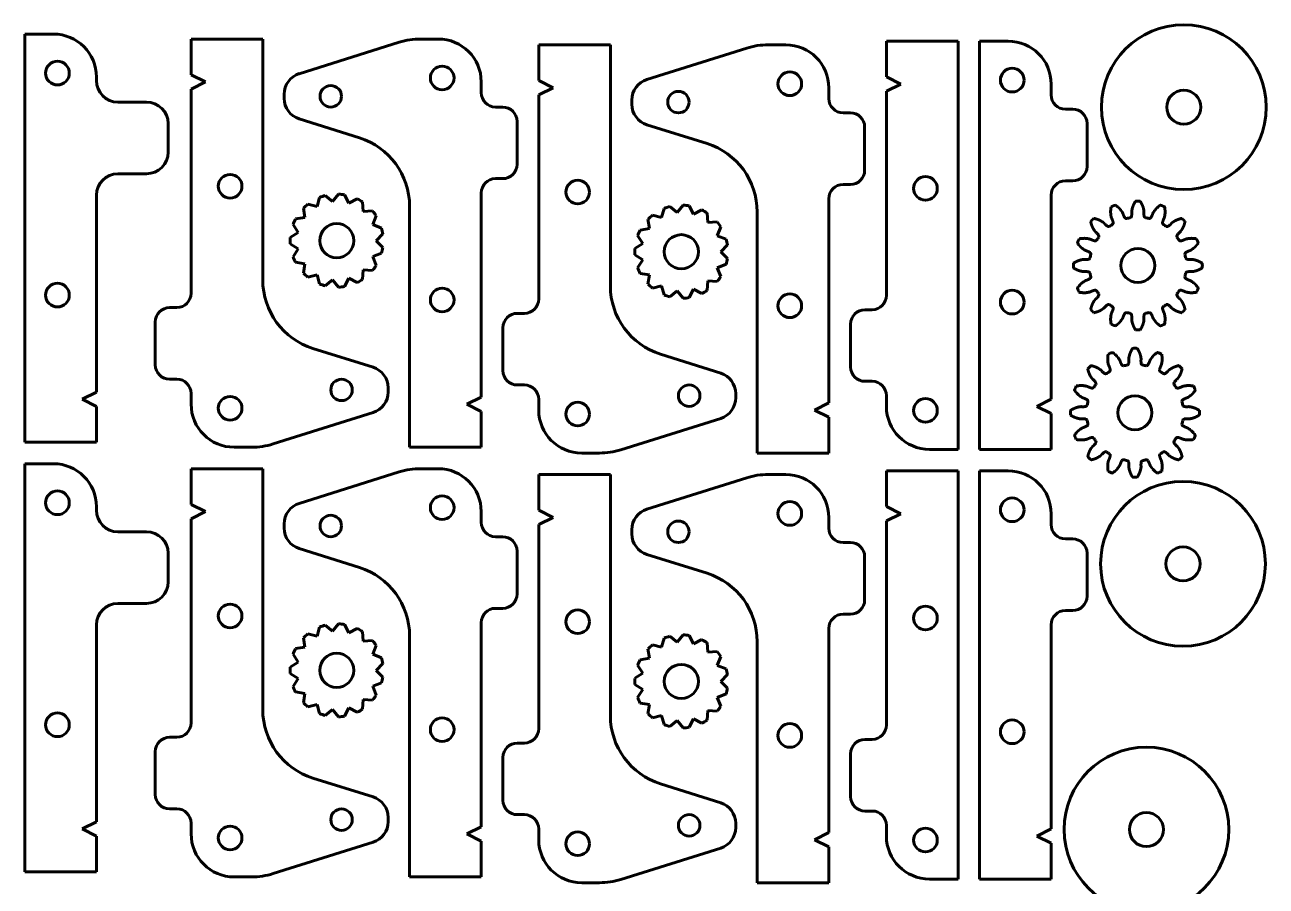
# Model space of a CAD drawing. Header units: millimetres. Extents: x 16 to 498, y 304 to 521.
# Drawn here: x 325.2 to 498.5, y 401.2 to 521.5 of the extents above; entities that cross this region are included whole.
import ezdxf

# ---------------------------------------------------------------- set-up
doc = ezdxf.new("R2010")
doc.units = ezdxf.units.MM
for name, color, linetype in [('Default', 7, 'Continuous'), ('EXTRUDER_BOTTOM', 7, 'Continuous'), ('EXTRUDER_MIDDLE', 7, 'Continuous'), ('EXTRUDER_PULLEY', 7, 'Continuous'), ('EXTRUDER_TOP', 7, 'Continuous'), ('RACK_PINION_-_CO', 7, 'Continuous'), ('RACK_PINION_SIDE', 7, 'Continuous')]:
    doc.layers.add(name, color=color, linetype=linetype)

# ---------------------------------------------------------------- blocks, each defined once
blk = doc.blocks.new('SE22')
at = {"layer": 'EXTRUDER_MIDDLE', "color": 7, "linetype": 'Continuous', "lineweight": 60}
for p, q in [((455.44, 519.2), (445.44, 519.2)), ((445.44, 519.2), (445.44, 514.2)), ((455.44, 462.2), (455.44, 519.2)), ((445.44, 514.2), (447.44, 513.2)), ((447.44, 513.2), (445.44, 512.2)), ((445.44, 512.2), (445.44, 483.7)), ((442.44, 481.7), (443.44, 481.7)), ((440.44, 473.7), (440.44, 479.7)), ((443.44, 471.7), (442.44, 471.7)), ((445.44, 469.7), (445.44, 468.2)), ((451.44, 462.2), (455.44, 462.2))]:
    blk.add_line(p, q, dxfattribs=at)
for centre in [(450.89, 498.64), (450.89, 467.64)]:
    blk.add_circle(centre, 1.65, dxfattribs=at)
for centre, radius, start, end in [((443.44, 483.7), 2, 270, 0), ((442.44, 479.7), 2, 90, 180), ((442.44, 473.7), 2, 180, 270), ((443.44, 469.7), 2, 0, 90), ((451.44, 468.2), 6, 180, 270)]:
    blk.add_arc(centre, radius, start, end, dxfattribs=at)
blk = doc.blocks.new('SE23')
at = {"layer": 'EXTRUDER_MIDDLE', "color": 7, "linetype": 'Continuous', "lineweight": 60}
for p, q in [((462.44, 519.2), (458.44, 519.2)), ((458.44, 519.2), (458.44, 462.2)), ((468.44, 511.7), (468.44, 513.2)), ((470.44, 509.7), (471.44, 509.7)), ((473.44, 507.7), (473.44, 501.7)), ((471.44, 499.7), (470.44, 499.7)), ((468.44, 469.2), (468.44, 497.7)), ((466.44, 468.2), (468.44, 469.2)), ((468.44, 467.2), (466.44, 468.2)), ((468.44, 462.2), (468.44, 467.2)), ((458.44, 462.2), (468.44, 462.2))]:
    blk.add_line(p, q, dxfattribs=at)
for centre in [(463, 513.76), (463, 482.76)]:
    blk.add_circle(centre, 1.65, dxfattribs=at)
for centre, radius, start, end in [((462.44, 513.2), 6, 0, 90), ((470.44, 511.7), 2, 180, 270), ((471.44, 507.7), 2, 0, 90), ((471.44, 501.7), 2, 270, 0), ((470.44, 497.7), 2, 90, 180)]:
    blk.add_arc(centre, radius, start, end, dxfattribs=at)
blk = doc.blocks.new('SE24')
at = {"layer": 'EXTRUDER_TOP', "color": 7, "linetype": 'Continuous', "lineweight": 60}
for p, q in [((358.37, 519.5), (348.37, 519.5)), ((348.37, 519.5), (348.37, 514.5)), ((358.37, 485.84), (358.37, 519.5)), ((348.37, 514.5), (350.37, 513.5)), ((350.37, 513.5), (348.37, 512.5)), ((348.37, 512.5), (348.37, 484)), ((345.37, 482), (346.37, 482)), ((343.37, 474), (343.37, 480)), ((365.37, 476.3), (373.77, 473.66)), ((346.37, 472), (345.37, 472)), ((348.37, 470), (348.37, 468.5)), ((375.87, 470.2), (375.87, 470.8)), ((359.83, 462.96), (373.77, 467.34)), ((354.37, 462.5), (356.83, 462.5))]:
    blk.add_line(p, q, dxfattribs=at)
for centre, radius in [((353.82, 498.94), 1.65), ((369.37, 470.5), 1.5), ((353.82, 467.94), 1.65)]:
    blk.add_circle(centre, radius, dxfattribs=at)
for centre, radius, start, end in [((368.37, 485.84), 10, 180, 252.5528), ((346.37, 484), 2, 270, 0), ((345.37, 480), 2, 90, 180), ((345.37, 474), 2, 180, 270), ((372.87, 470.8), 3, 0, 72.5528), ((346.37, 470), 2, 0, 90), ((372.87, 470.2), 3, 287.4472, 0), ((354.37, 468.5), 6, 180, 270), ((356.83, 472.5), 10, 270, 287.4472)]:
    blk.add_arc(centre, radius, start, end, dxfattribs=at)
blk = doc.blocks.new('SE25')
at = {"layer": 'EXTRUDER_TOP', "color": 7, "linetype": 'Continuous', "lineweight": 60}
for p, q in [((377.41, 519.04), (363.47, 514.66)), ((382.87, 519.5), (380.4, 519.5)), ((388.87, 512), (388.87, 513.5)), ((361.37, 511.8), (361.37, 511.2)), ((390.87, 510), (391.87, 510)), ((371.87, 505.7), (363.47, 508.34)), ((393.87, 508), (393.87, 502)), ((391.87, 500), (390.87, 500)), ((388.87, 469.5), (388.87, 498)), ((378.87, 496.16), (378.87, 462.5)), ((386.87, 468.5), (388.87, 469.5)), ((388.87, 467.5), (386.87, 468.5)), ((388.87, 462.5), (388.87, 467.5)), ((378.87, 462.5), (388.87, 462.5))]:
    blk.add_line(p, q, dxfattribs=at)
for centre, radius in [((383.42, 514.06), 1.65), ((367.87, 511.5), 1.5), ((383.42, 483.06), 1.65)]:
    blk.add_circle(centre, radius, dxfattribs=at)
for centre, radius, start, end in [((380.4, 509.5), 10, 90, 107.4472), ((382.87, 513.5), 6, 0, 90), ((364.37, 511.8), 3, 107.4472, 180), ((390.87, 512), 2, 180, 270), ((364.37, 511.2), 3, 180, 252.5528), ((391.87, 508), 2, 0, 90), ((368.87, 496.16), 10, 0, 72.5528), ((391.87, 502), 2, 270, 360), ((390.87, 498), 2, 90, 180)]:
    blk.add_arc(centre, radius, start, end, dxfattribs=at)
blk = doc.blocks.new('SE28')
at = {"layer": 'EXTRUDER_PULLEY', "color": 7, "linetype": 'Continuous', "lineweight": 60}
for p, q in [((366.29, 497.38), (365.95, 496.11)), ((368.12, 496.81), (367.1, 497.64)), ((368.95, 497.84), (368.12, 496.81)), ((370.4, 496.57), (369.8, 497.75)), ((364.04, 495.88), (364.25, 494.58)), ((365.95, 496.11), (364.67, 496.45)), ((371.57, 497.17), (370.4, 496.57)), ((372.38, 495.43), (372.31, 496.75)), ((364.25, 494.58), (362.95, 494.37)), ((373.7, 495.5), (372.38, 495.43)), ((373.72, 493.58), (374.19, 494.81)), ((363.32, 492.49), (362.21, 491.77)), ((362.6, 493.59), (363.32, 492.49)), ((374.95, 493.11), (373.72, 493.58)), ((374.2, 491.34), (375.13, 492.28)), ((362.21, 490.92), (363.32, 490.2)), ((375.13, 490.41), (374.2, 491.34)), ((363.32, 490.2), (362.6, 489.09)), ((373.72, 489.11), (374.95, 489.58)), ((374.19, 487.87), (373.72, 489.11)), ((362.95, 488.32), (364.25, 488.11)), ((364.25, 488.11), (364.04, 486.81)), ((372.31, 485.94), (372.38, 487.26)), ((372.38, 487.26), (373.7, 487.19)), ((364.67, 486.24), (365.95, 486.58)), ((365.95, 486.58), (366.29, 485.31)), ((367.1, 485.04), (368.12, 485.87)), ((368.12, 485.87), (368.95, 484.85)), ((369.8, 484.94), (370.4, 486.11)), ((370.4, 486.11), (371.57, 485.51))]:
    blk.add_line(p, q, dxfattribs=at)
blk.add_circle((368.7, 491.34), 2.38, dxfattribs=at)
for start, end in [(104.2502, 111.7498), (80.2502, 87.7498), (128.2502, 135.7498), (56.2502, 63.7498), (152.2502, 159.7498), (32.2502, 39.7498), (8.2502, 15.7498), (176.2502, 183.7498), (200.2502, 207.7498), (344.2502, 351.7498), (320.2502, 327.7498), (224.2502, 231.7498), (248.2502, 255.7498), (296.2502, 303.7498), (272.2502, 279.7498)]:
    blk.add_arc((368.7, 491.34), 6.5, start, end, dxfattribs=at)
blk = doc.blocks.new('SE29')
at = {"layer": 'EXTRUDER_PULLEY', "color": 7, "linetype": 'Continuous', "lineweight": 60}
for p, q in [((414.4, 495.84), (414.06, 494.57)), ((416.23, 495.27), (415.21, 496.1)), ((417.06, 496.3), (416.23, 495.27)), ((418.51, 495.03), (417.91, 496.21)), ((419.68, 495.63), (418.51, 495.03)), ((412.15, 494.34), (412.36, 493.04)), ((414.06, 494.57), (412.78, 494.91)), ((420.49, 493.89), (420.42, 495.21)), ((421.8, 493.96), (420.49, 493.89)), ((412.36, 493.04), (411.05, 492.83)), ((421.83, 492.04), (422.3, 493.27)), ((411.43, 490.95), (410.32, 490.23)), ((410.71, 492.05), (411.43, 490.95)), ((423.06, 491.57), (421.83, 492.04)), ((422.31, 489.8), (423.24, 490.74)), ((410.32, 489.38), (411.43, 488.66)), ((423.24, 488.87), (422.31, 489.8)), ((411.43, 488.66), (410.71, 487.55)), ((421.83, 487.57), (423.06, 488.04)), ((422.3, 486.34), (421.83, 487.57)), ((411.05, 486.78), (412.36, 486.57)), ((412.36, 486.57), (412.15, 485.27)), ((420.42, 484.4), (420.49, 485.72)), ((420.49, 485.72), (421.8, 485.65)), ((412.78, 484.7), (414.06, 485.04)), ((414.06, 485.04), (414.4, 483.77)), ((415.21, 483.5), (416.23, 484.33)), ((416.23, 484.33), (417.06, 483.31)), ((417.91, 483.4), (418.51, 484.57)), ((418.51, 484.57), (419.68, 483.97))]:
    blk.add_line(p, q, dxfattribs=at)
blk.add_circle((416.81, 489.8), 2.38, dxfattribs=at)
for start, end in [(104.2502, 111.7498), (80.2502, 87.7498), (56.2502, 63.7498), (128.2502, 135.7498), (32.2502, 39.7498), (152.2502, 159.7498), (8.2502, 15.7498), (176.2502, 183.7498), (344.2502, 351.7498), (200.2502, 207.7498), (224.2502, 231.7498), (320.2502, 327.7498), (248.2502, 255.7498), (296.2502, 303.7498), (272.2502, 279.7498)]:
    blk.add_arc((416.81, 489.8), 6.5, start, end, dxfattribs=at)
blk = doc.blocks.new('SE36')
at = {"layer": 'EXTRUDER_BOTTOM', "color": 7, "linetype": 'Continuous', "lineweight": 60}
for p, q in [((329.16, 520.19), (325.16, 520.19)), ((325.16, 520.19), (325.16, 463.19)), ((335.16, 513.69), (335.16, 514.19)), ((342.16, 510.69), (338.16, 510.69)), ((345.16, 503.69), (345.16, 507.69)), ((338.16, 500.69), (342.16, 500.69)), ((335.16, 470.19), (335.16, 497.69)), ((333.16, 469.19), (335.16, 470.19)), ((335.16, 468.19), (333.16, 469.19)), ((335.16, 463.19), (335.16, 468.19)), ((325.16, 463.19), (335.16, 463.19))]:
    blk.add_line(p, q, dxfattribs=at)
for centre in [(329.71, 514.74), (329.71, 483.74)]:
    blk.add_circle(centre, 1.65, dxfattribs=at)
for centre, radius, start, end in [((329.16, 514.19), 6, 0, 90), ((338.16, 513.69), 3, 180, 270), ((342.16, 507.69), 3, 0, 90), ((342.16, 503.69), 3, 270, 0), ((338.16, 497.69), 3, 90, 180)]:
    blk.add_arc(centre, radius, start, end, dxfattribs=at)
blk = doc.blocks.new('SE37')
at = {"layer": 'EXTRUDER_TOP', "color": 7, "linetype": 'Continuous', "lineweight": 60}
for p, q in [((406.9, 518.69), (396.9, 518.69)), ((396.9, 518.69), (396.9, 513.69)), ((406.9, 485.03), (406.9, 518.69)), ((396.9, 513.69), (398.9, 512.69)), ((398.9, 512.69), (396.9, 511.69)), ((396.9, 511.69), (396.9, 483.19)), ((393.9, 481.19), (394.9, 481.19)), ((391.9, 473.19), (391.9, 479.19)), ((413.9, 475.49), (422.3, 472.85)), ((394.9, 471.19), (393.9, 471.19)), ((424.4, 469.39), (424.4, 469.98)), ((396.9, 469.19), (396.9, 467.69)), ((408.36, 462.15), (422.3, 466.53)), ((402.9, 461.69), (405.36, 461.69))]:
    blk.add_line(p, q, dxfattribs=at)
for centre, radius in [((402.34, 498.13), 1.65), ((417.9, 469.69), 1.5), ((402.34, 467.13), 1.65)]:
    blk.add_circle(centre, radius, dxfattribs=at)
for centre, radius, start, end in [((416.9, 485.03), 10, 180, 252.5528), ((394.9, 483.19), 2, 270, 0), ((393.9, 479.19), 2, 90, 180), ((393.9, 473.19), 2, 180, 270), ((421.4, 469.98), 3, 0, 72.5528), ((394.9, 469.19), 2, 0, 90), ((421.4, 469.39), 3, 287.4472, 0), ((402.9, 467.69), 6, 180, 270), ((405.36, 471.69), 10, 270, 287.4472)]:
    blk.add_arc(centre, radius, start, end, dxfattribs=at)
blk = doc.blocks.new('SE38')
at = {"layer": 'EXTRUDER_TOP', "color": 7, "linetype": 'Continuous', "lineweight": 60}
for p, q in [((425.93, 518.23), (412, 513.85)), ((431.4, 518.69), (428.93, 518.69)), ((437.4, 511.19), (437.4, 512.69)), ((409.9, 510.98), (409.9, 510.39)), ((439.4, 509.19), (440.4, 509.19)), ((420.4, 504.89), (412, 507.53)), ((442.4, 507.19), (442.4, 501.19)), ((440.4, 499.19), (439.4, 499.19)), ((437.4, 468.69), (437.4, 497.19)), ((427.4, 495.35), (427.4, 461.69)), ((435.4, 467.69), (437.4, 468.69)), ((437.4, 466.69), (435.4, 467.69)), ((437.4, 461.69), (437.4, 466.69)), ((427.4, 461.69), (437.4, 461.69))]:
    blk.add_line(p, q, dxfattribs=at)
for centre, radius in [((431.95, 513.25), 1.65), ((416.4, 510.69), 1.5), ((431.95, 482.25), 1.65)]:
    blk.add_circle(centre, radius, dxfattribs=at)
for centre, radius, start, end in [((428.93, 508.69), 10, 90, 107.4472), ((431.4, 512.69), 6, 0, 90), ((412.9, 510.98), 3, 107.4472, 180), ((412.9, 510.39), 3, 180, 252.5528), ((439.4, 511.19), 2, 180, 270), ((440.4, 507.19), 2, 0, 90), ((417.4, 495.35), 10, 0, 72.5528), ((440.4, 501.19), 2, 270, 360), ((439.4, 497.19), 2, 90, 180)]:
    blk.add_arc(centre, radius, start, end, dxfattribs=at)
blk = doc.blocks.new('SE42')
at = {"layer": 'EXTRUDER_MIDDLE', "color": 7, "linetype": 'Continuous', "lineweight": 60}
for p, q in [((455.44, 459.2), (445.44, 459.2)), ((445.44, 459.2), (445.44, 454.2)), ((455.44, 402.2), (455.44, 459.2)), ((445.44, 454.2), (447.44, 453.2)), ((447.44, 453.2), (445.44, 452.2)), ((445.44, 452.2), (445.44, 423.7)), ((442.44, 421.7), (443.44, 421.7)), ((440.44, 413.7), (440.44, 419.7)), ((443.44, 411.7), (442.44, 411.7)), ((445.44, 409.7), (445.44, 408.2)), ((451.44, 402.2), (455.44, 402.2))]:
    blk.add_line(p, q, dxfattribs=at)
for centre in [(450.89, 438.64), (450.89, 407.64)]:
    blk.add_circle(centre, 1.65, dxfattribs=at)
for centre, radius, start, end in [((443.44, 423.7), 2, 270, 0), ((442.44, 419.7), 2, 90, 180), ((442.44, 413.7), 2, 180, 270), ((443.44, 409.7), 2, 0, 90), ((451.44, 408.2), 6, 180, 270)]:
    blk.add_arc(centre, radius, start, end, dxfattribs=at)
blk = doc.blocks.new('SE43')
at = {"layer": 'EXTRUDER_MIDDLE', "color": 7, "linetype": 'Continuous', "lineweight": 60}
for p, q in [((462.44, 459.2), (458.44, 459.2)), ((458.44, 459.2), (458.44, 402.2)), ((468.44, 451.7), (468.44, 453.2)), ((470.44, 449.7), (471.44, 449.7)), ((473.44, 447.7), (473.44, 441.7)), ((471.44, 439.7), (470.44, 439.7)), ((468.44, 409.2), (468.44, 437.7)), ((466.44, 408.2), (468.44, 409.2)), ((468.44, 407.2), (466.44, 408.2)), ((468.44, 402.2), (468.44, 407.2)), ((458.44, 402.2), (468.44, 402.2))]:
    blk.add_line(p, q, dxfattribs=at)
for centre in [(463, 453.76), (463, 422.76)]:
    blk.add_circle(centre, 1.65, dxfattribs=at)
for centre, radius, start, end in [((462.44, 453.2), 6, 0, 90), ((470.44, 451.7), 2, 180, 270), ((471.44, 447.7), 2, 0, 90), ((471.44, 441.7), 2, 270, 0), ((470.44, 437.7), 2, 90, 180)]:
    blk.add_arc(centre, radius, start, end, dxfattribs=at)
blk = doc.blocks.new('SE44')
at = {"layer": 'EXTRUDER_TOP', "color": 7, "linetype": 'Continuous', "lineweight": 60}
for p, q in [((358.37, 459.5), (348.37, 459.5)), ((348.37, 459.5), (348.37, 454.5)), ((358.37, 425.84), (358.37, 459.5)), ((348.37, 454.5), (350.37, 453.5)), ((350.37, 453.5), (348.37, 452.5)), ((348.37, 452.5), (348.37, 424)), ((345.37, 422), (346.37, 422)), ((343.37, 414), (343.37, 420)), ((365.37, 416.3), (373.77, 413.66)), ((346.37, 412), (345.37, 412)), ((375.87, 410.2), (375.87, 410.8)), ((348.37, 410), (348.37, 408.5)), ((359.83, 402.96), (373.77, 407.34)), ((354.37, 402.5), (356.83, 402.5))]:
    blk.add_line(p, q, dxfattribs=at)
for centre, radius in [((353.82, 438.94), 1.65), ((369.37, 410.5), 1.5), ((353.82, 407.94), 1.65)]:
    blk.add_circle(centre, radius, dxfattribs=at)
for centre, radius, start, end in [((368.37, 425.84), 10, 180, 252.5528), ((346.37, 424), 2, 270, 0), ((345.37, 420), 2, 90, 180), ((345.37, 414), 2, 180, 270), ((372.87, 410.8), 3, 0, 72.5528), ((346.37, 410), 2, 0, 90), ((372.87, 410.2), 3, 287.4472, 0), ((354.37, 408.5), 6, 180, 270), ((356.83, 412.5), 10, 270, 287.4472)]:
    blk.add_arc(centre, radius, start, end, dxfattribs=at)
blk = doc.blocks.new('SE45')
at = {"layer": 'EXTRUDER_TOP', "color": 7, "linetype": 'Continuous', "lineweight": 60}
for p, q in [((382.87, 459.5), (380.4, 459.5)), ((377.41, 459.04), (363.47, 454.66)), ((388.87, 452), (388.87, 453.5)), ((361.37, 451.8), (361.37, 451.2)), ((390.87, 450), (391.87, 450)), ((371.87, 445.7), (363.47, 448.34)), ((393.87, 448), (393.87, 442)), ((391.87, 440), (390.87, 440)), ((388.87, 409.5), (388.87, 438)), ((378.87, 436.16), (378.87, 402.5)), ((386.87, 408.5), (388.87, 409.5)), ((388.87, 407.5), (386.87, 408.5)), ((388.87, 402.5), (388.87, 407.5)), ((378.87, 402.5), (388.87, 402.5))]:
    blk.add_line(p, q, dxfattribs=at)
for centre, radius in [((383.42, 454.06), 1.65), ((367.87, 451.5), 1.5), ((383.42, 423.06), 1.65)]:
    blk.add_circle(centre, radius, dxfattribs=at)
for centre, radius, start, end in [((380.4, 449.5), 10, 90, 107.4472), ((382.87, 453.5), 6, 0, 90), ((364.37, 451.8), 3, 107.4472, 180), ((364.37, 451.2), 3, 180, 252.5528), ((390.87, 452), 2, 180, 270), ((391.87, 448), 2, 0, 90), ((368.87, 436.16), 10, 0, 72.5528), ((391.87, 442), 2, 270, 360), ((390.87, 438), 2, 90, 180)]:
    blk.add_arc(centre, radius, start, end, dxfattribs=at)
blk = doc.blocks.new('SE46')
at = {"layer": 'EXTRUDER_PULLEY', "color": 7, "linetype": 'Continuous', "lineweight": 60}
for p, q in [((366.29, 437.38), (365.95, 436.11)), ((368.12, 436.81), (367.1, 437.64)), ((368.95, 437.84), (368.12, 436.81)), ((370.4, 436.57), (369.8, 437.75)), ((371.57, 437.17), (370.4, 436.57)), ((372.38, 435.43), (372.31, 436.75)), ((364.04, 435.88), (364.25, 434.58)), ((365.95, 436.11), (364.67, 436.45)), ((373.7, 435.5), (372.38, 435.43)), ((362.6, 433.59), (363.32, 432.49)), ((364.25, 434.58), (362.95, 434.37)), ((373.72, 433.58), (374.19, 434.81)), ((374.95, 433.11), (373.72, 433.58)), ((363.32, 432.49), (362.21, 431.77)), ((374.2, 431.34), (375.13, 432.28)), ((362.21, 430.92), (363.32, 430.2)), ((363.32, 430.2), (362.6, 429.09)), ((375.13, 430.41), (374.2, 431.34)), ((362.95, 428.32), (364.25, 428.11)), ((364.25, 428.11), (364.04, 426.81)), ((373.72, 429.11), (374.95, 429.58)), ((374.19, 427.87), (373.72, 429.11)), ((364.67, 426.24), (365.95, 426.58)), ((365.95, 426.58), (366.29, 425.31)), ((372.31, 425.94), (372.38, 427.26)), ((372.38, 427.26), (373.7, 427.19)), ((367.1, 425.04), (368.12, 425.87)), ((368.12, 425.87), (368.95, 424.85)), ((369.8, 424.94), (370.4, 426.11)), ((370.4, 426.11), (371.57, 425.51))]:
    blk.add_line(p, q, dxfattribs=at)
blk.add_circle((368.7, 431.34), 2.38, dxfattribs=at)
for start, end in [(104.2502, 111.7498), (80.2502, 87.7498), (56.2502, 63.7498), (128.2502, 135.7498), (32.2502, 39.7498), (152.2502, 159.7498), (176.2502, 183.7498), (8.2502, 15.7498), (344.2502, 351.7498), (200.2502, 207.7498), (224.2502, 231.7498), (320.2502, 327.7498), (248.2502, 255.7498), (272.2502, 279.7498), (296.2502, 303.7498)]:
    blk.add_arc((368.7, 431.34), 6.5, start, end, dxfattribs=at)
blk = doc.blocks.new('SE47')
at = {"layer": 'EXTRUDER_PULLEY', "color": 7, "linetype": 'Continuous', "lineweight": 60}
for p, q in [((414.4, 435.84), (414.06, 434.57)), ((416.23, 435.27), (415.21, 436.1)), ((417.06, 436.3), (416.23, 435.27)), ((418.51, 435.03), (417.91, 436.21)), ((419.68, 435.63), (418.51, 435.03)), ((420.49, 433.89), (420.42, 435.21)), ((412.15, 434.34), (412.36, 433.04)), ((414.06, 434.57), (412.78, 434.91)), ((421.8, 433.96), (420.49, 433.89)), ((421.83, 432.04), (422.3, 433.27)), ((410.71, 432.05), (411.43, 430.95)), ((412.36, 433.04), (411.05, 432.83)), ((423.06, 431.57), (421.83, 432.04)), ((411.43, 430.95), (410.32, 430.23)), ((422.31, 429.8), (423.24, 430.74)), ((423.24, 428.87), (422.31, 429.8)), ((410.32, 429.38), (411.43, 428.66)), ((411.43, 428.66), (410.71, 427.55)), ((421.83, 427.57), (423.06, 428.04)), ((411.05, 426.78), (412.36, 426.57)), ((412.36, 426.57), (412.15, 425.27)), ((422.3, 426.34), (421.83, 427.57)), ((412.78, 424.7), (414.06, 425.04)), ((414.06, 425.04), (414.4, 423.77)), ((420.42, 424.4), (420.49, 425.72)), ((420.49, 425.72), (421.8, 425.65)), ((415.21, 423.5), (416.23, 424.33)), ((416.23, 424.33), (417.06, 423.31)), ((417.91, 423.4), (418.51, 424.57)), ((418.51, 424.57), (419.68, 423.97))]:
    blk.add_line(p, q, dxfattribs=at)
blk.add_circle((416.81, 429.8), 2.38, dxfattribs=at)
for start, end in [(104.2502, 111.7498), (80.2502, 87.7498), (56.2502, 63.7498), (128.2502, 135.7498), (32.2502, 39.7498), (152.2502, 159.7498), (8.2502, 15.7498), (176.2502, 183.7498), (344.2502, 351.7498), (200.2502, 207.7498), (320.2502, 327.7498), (224.2502, 231.7498), (248.2502, 255.7498), (272.2502, 279.7498), (296.2502, 303.7498)]:
    blk.add_arc((416.81, 429.8), 6.5, start, end, dxfattribs=at)
blk = doc.blocks.new('SE50')
at = {"layer": 'EXTRUDER_BOTTOM', "color": 7, "linetype": 'Continuous', "lineweight": 60}
for p, q in [((329.16, 460.19), (325.16, 460.19)), ((325.16, 460.19), (325.16, 403.19)), ((335.16, 453.69), (335.16, 454.19)), ((342.16, 450.69), (338.16, 450.69)), ((345.16, 443.69), (345.16, 447.69)), ((338.16, 440.69), (342.16, 440.69)), ((335.16, 410.19), (335.16, 437.69)), ((333.16, 409.19), (335.16, 410.19)), ((335.16, 408.19), (333.16, 409.19)), ((335.16, 403.19), (335.16, 408.19)), ((325.16, 403.19), (335.16, 403.19))]:
    blk.add_line(p, q, dxfattribs=at)
for centre in [(329.71, 454.74), (329.71, 423.74)]:
    blk.add_circle(centre, 1.65, dxfattribs=at)
for centre, radius, start, end in [((329.16, 454.19), 6, 0, 90), ((338.16, 453.69), 3, 180, 270), ((342.16, 447.69), 3, 0, 90), ((342.16, 443.69), 3, 270, 0), ((338.16, 437.69), 3, 90, 180)]:
    blk.add_arc(centre, radius, start, end, dxfattribs=at)
blk = doc.blocks.new('SE51')
at = {"layer": 'EXTRUDER_TOP', "color": 7, "linetype": 'Continuous', "lineweight": 60}
for p, q in [((406.9, 458.69), (396.9, 458.69)), ((396.9, 458.69), (396.9, 453.69)), ((406.9, 425.03), (406.9, 458.69)), ((396.9, 453.69), (398.9, 452.69)), ((398.9, 452.69), (396.9, 451.69)), ((396.9, 451.69), (396.9, 423.19)), ((393.9, 421.19), (394.9, 421.19)), ((391.9, 413.19), (391.9, 419.19)), ((413.9, 415.49), (422.3, 412.85)), ((394.9, 411.19), (393.9, 411.19)), ((396.9, 409.19), (396.9, 407.69)), ((424.4, 409.39), (424.4, 409.98)), ((408.36, 402.15), (422.3, 406.53)), ((402.9, 401.69), (405.36, 401.69))]:
    blk.add_line(p, q, dxfattribs=at)
for centre, radius in [((402.34, 438.13), 1.65), ((417.9, 409.69), 1.5), ((402.34, 407.13), 1.65)]:
    blk.add_circle(centre, radius, dxfattribs=at)
for centre, radius, start, end in [((416.9, 425.03), 10, 180, 252.5528), ((394.9, 423.19), 2, 270, 0), ((393.9, 419.19), 2, 90, 180), ((393.9, 413.19), 2, 180, 270), ((421.4, 409.98), 3, 0, 72.5528), ((394.9, 409.19), 2, 0, 90), ((421.4, 409.39), 3, 287.4472, 0), ((402.9, 407.69), 6, 180, 270), ((405.36, 411.69), 10, 270, 287.4472)]:
    blk.add_arc(centre, radius, start, end, dxfattribs=at)
blk = doc.blocks.new('SE52')
at = {"layer": 'EXTRUDER_TOP', "color": 7, "linetype": 'Continuous', "lineweight": 60}
for p, q in [((425.93, 458.23), (412, 453.85)), ((431.4, 458.69), (428.93, 458.69)), ((437.4, 451.19), (437.4, 452.69)), ((409.9, 450.98), (409.9, 450.39)), ((439.4, 449.19), (440.4, 449.19)), ((420.4, 444.89), (412, 447.53)), ((442.4, 447.19), (442.4, 441.19)), ((440.4, 439.19), (439.4, 439.19)), ((437.4, 408.69), (437.4, 437.19)), ((427.4, 435.35), (427.4, 401.69)), ((435.4, 407.69), (437.4, 408.69)), ((437.4, 406.69), (435.4, 407.69)), ((437.4, 401.69), (437.4, 406.69)), ((427.4, 401.69), (437.4, 401.69))]:
    blk.add_line(p, q, dxfattribs=at)
for centre, radius in [((431.95, 453.25), 1.65), ((416.4, 450.69), 1.5), ((431.95, 422.25), 1.65)]:
    blk.add_circle(centre, radius, dxfattribs=at)
for centre, radius, start, end in [((428.93, 448.69), 10, 90, 107.4472), ((431.4, 452.69), 6, 0, 90), ((412.9, 450.98), 3, 107.4472, 180), ((439.4, 451.19), 2, 180, 270), ((412.9, 450.39), 3, 180, 252.5528), ((440.4, 447.19), 2, 0, 90), ((417.4, 435.35), 10, 0, 72.5528), ((440.4, 441.19), 2, 270, 360), ((439.4, 437.19), 2, 90, 180)]:
    blk.add_arc(centre, radius, start, end, dxfattribs=at)
blk = doc.blocks.new('SE61')
at = {"layer": 'RACK_PINION_-_CO', "color": 7, "linetype": 'Continuous', "lineweight": 60}
blk.add_circle((480.54, 487.87), 2.38, dxfattribs=at)
for centre, radius, start, end in [((480.54, 487.87), 9, 110.4287, 114.5713), ((480.54, 487.87), 9, 87.9287, 92.0713), ((480.54, 487.87), 9, 65.4287, 69.5713), ((480.54, 487.87), 9, 132.9287, 137.0713), ((478.93, 494.68), 0.25, 209.3836, 277.6397), ((480.54, 487.87), 6.75, 99.0234, 103.4766), ((479.42, 494.78), 0.25, 284.8603, 353.1164), ((481.66, 494.78), 0.25, 186.8836, 255.1397), ((480.54, 487.87), 6.75, 76.5234, 80.9766), ((482.14, 494.68), 0.25, 262.3603, 330.6164), ((480.54, 487.87), 9, 42.9287, 47.0713), ((476.45, 493.55), 0.25, 231.8836, 300.1397), ((480.54, 487.87), 6.75, 121.5234, 125.9766), ((476.86, 493.82), 0.25, 307.3603, 15.6164), ((484.22, 493.82), 0.25, 164.3836, 232.6397), ((480.54, 487.87), 6.75, 54.0234, 58.4766), ((484.63, 493.55), 0.25, 239.8603, 308.1164), ((480.54, 487.87), 9, 155.4287, 159.5713), ((474.59, 491.55), 0.25, 254.3836, 322.6397), ((480.54, 487.87), 6.75, 144.0234, 148.4766), ((474.86, 491.96), 0.25, 329.8603, 38.1164), ((486.22, 491.96), 0.25, 141.8836, 210.1397), ((480.54, 487.87), 6.75, 31.5234, 35.9766), ((486.49, 491.55), 0.25, 217.3603, 285.6164), ((480.54, 487.87), 9, 20.4287, 24.5713), ((473.63, 488.99), 0.25, 276.8836, 345.1397), ((473.73, 489.48), 0.25, 352.3603, 60.6164), ((480.54, 487.87), 6.75, 166.5234, 170.9766), ((487.35, 489.48), 0.25, 119.3836, 187.6397), ((480.54, 487.87), 6.75, 9.0234, 13.4766), ((487.45, 488.99), 0.25, 194.8603, 263.1164), ((480.54, 487.87), 9, 177.9287, 182.0713), ((473.63, 486.75), 0.25, 14.8603, 83.1164), ((487.45, 486.75), 0.25, 96.8836, 165.1397), ((480.54, 487.87), 9, 357.9287, 2.0713), ((473.73, 486.26), 0.25, 299.3836, 7.6397), ((480.54, 487.87), 6.75, 189.0234, 193.4766), ((480.54, 487.87), 6.75, 346.5234, 350.9766), ((487.35, 486.26), 0.25, 172.3603, 240.6164), ((480.54, 487.87), 9, 200.4287, 204.5713), ((474.59, 484.19), 0.25, 37.3603, 105.6164), ((480.54, 487.87), 6.75, 211.5234, 215.9766), ((474.86, 483.78), 0.25, 321.8836, 30.1397), ((486.22, 483.78), 0.25, 149.8603, 218.1164), ((480.54, 487.87), 6.75, 324.0234, 328.4766), ((486.49, 484.19), 0.25, 74.3836, 142.6397), ((480.54, 487.87), 9, 335.4287, 339.5713), ((476.45, 482.19), 0.25, 59.8603, 128.1164), ((480.54, 487.87), 6.75, 234.0234, 238.4766), ((476.86, 481.92), 0.25, 344.3836, 52.6397), ((484.22, 481.92), 0.25, 127.3603, 195.6164), ((480.54, 487.87), 6.75, 301.5234, 305.9766), ((484.63, 482.19), 0.25, 51.8836, 120.1397), ((480.54, 487.87), 9, 222.9287, 227.0713), ((478.93, 481.06), 0.25, 82.3603, 150.6164), ((480.54, 487.87), 6.75, 256.5234, 260.9766), ((479.42, 480.96), 0.25, 6.8836, 75.1397), ((481.66, 480.96), 0.25, 104.8603, 173.1164), ((480.54, 487.87), 6.75, 279.0234, 283.4766), ((482.14, 481.06), 0.25, 29.3836, 97.6397), ((480.54, 487.87), 9, 312.9287, 317.0713), ((480.54, 487.87), 9, 245.4287, 249.5713), ((480.54, 487.87), 9, 267.9287, 272.0713), ((480.54, 487.87), 9, 290.4287, 294.5713)]:
    blk.add_arc(centre, radius, start, end, dxfattribs=at)
for points, knots in [([(476.8, 496.05), (476.71, 495.51), (476.75, 495.11), (476.76, 494.89), (476.82, 494.64), (476.85, 494.54), (476.91, 494.41), (477.01, 494.22), (477.1, 493.89)], [0, 0, 0, 0.5, 0.5, 0.75, 0.75, 0.875, 0.875, 1, 1, 1]), ([(478.71, 494.56), (478.55, 494.85), (478.48, 495.06), (478.43, 495.2), (478.38, 495.28), (478.25, 495.5), (478.1, 495.67), (477.84, 495.98), (477.4, 496.3)], [0, 0, 0, 0.125, 0.125, 0.25, 0.25, 0.5, 0.5, 1, 1, 1]), ([(480.21, 496.86), (479.93, 496.4), (479.81, 496.01), (479.74, 495.8), (479.7, 495.54), (479.68, 495.44), (479.69, 495.3), (479.7, 495.09), (479.66, 494.75)], [0, 0, 0, 0.5, 0.5, 0.75, 0.75, 0.875, 0.875, 1, 1, 1]), ([(481.41, 494.75), (481.37, 495.08), (481.39, 495.3), (481.4, 495.44), (481.38, 495.54), (481.34, 495.8), (481.27, 496.01), (481.15, 496.39), (480.86, 496.86)], [0, 0, 0, 0.125, 0.125, 0.25, 0.25, 0.5, 0.5, 1, 1, 1]), ([(483.68, 496.3), (483.24, 495.98), (482.98, 495.67), (482.83, 495.5), (482.7, 495.28), (482.65, 495.2), (482.6, 495.06), (482.53, 494.86), (482.36, 494.56)], [0, 0, 0, 0.5, 0.5, 0.75, 0.75, 0.875, 0.875, 1, 1, 1]), ([(483.98, 493.89), (484.07, 494.22), (484.17, 494.41), (484.23, 494.54), (484.25, 494.64), (484.31, 494.89), (484.33, 495.11), (484.36, 495.51), (484.28, 496.05)], [0, 0, 0, 0.125, 0.125, 0.25, 0.25, 0.5, 0.5, 1, 1, 1]), ([(473.95, 494), (474.08, 493.47), (474.26, 493.11), (474.37, 492.91), (474.52, 492.7), (474.58, 492.62), (474.68, 492.53), (474.85, 492.38), (475.06, 492.11)], [0, 0, 0, 0.5, 0.5, 0.75, 0.75, 0.875, 0.875, 1, 1, 1]), ([(476.29, 493.35), (476.03, 493.56), (475.88, 493.72), (475.79, 493.83), (475.71, 493.89), (475.5, 494.04), (475.3, 494.14), (474.94, 494.33), (474.41, 494.46)], [0, 0, 0, 0.125, 0.125, 0.25, 0.25, 0.5, 0.5, 1, 1, 1]), ([(486.67, 494.46), (486.14, 494.33), (485.78, 494.14), (485.58, 494.04), (485.37, 493.89), (485.29, 493.83), (485.19, 493.72), (485.05, 493.56), (484.78, 493.35)], [0, 0, 0, 0.5, 0.5, 0.75, 0.75, 0.875, 0.875, 1, 1, 1]), ([(486.02, 492.11), (486.23, 492.38), (486.39, 492.53), (486.5, 492.62), (486.56, 492.7), (486.71, 492.91), (486.81, 493.11), (487, 493.47), (487.13, 494)], [0, 0, 0, 0.125, 0.125, 0.25, 0.25, 0.5, 0.5, 1, 1, 1]), ([(472.1, 491.01), (472.43, 490.57), (472.74, 490.31), (472.91, 490.16), (473.13, 490.03), (473.21, 489.98), (473.35, 489.93), (473.55, 489.86), (473.85, 489.69)], [0, 0, 0, 0.5, 0.5, 0.75, 0.75, 0.875, 0.875, 1, 1, 1]), ([(474.52, 491.31), (474.19, 491.4), (474, 491.5), (473.87, 491.56), (473.77, 491.58), (473.52, 491.64), (473.3, 491.66), (472.89, 491.69), (472.35, 491.61)], [0, 0, 0, 0.125, 0.125, 0.25, 0.25, 0.5, 0.5, 1, 1, 1]), ([(488.72, 491.61), (488.18, 491.69), (487.78, 491.66), (487.56, 491.64), (487.31, 491.58), (487.21, 491.56), (487.08, 491.5), (486.89, 491.4), (486.56, 491.31)], [0, 0, 0, 0.5, 0.5, 0.75, 0.75, 0.875, 0.875, 1, 1, 1]), ([(487.23, 489.69), (487.52, 489.86), (487.73, 489.93), (487.86, 489.98), (487.95, 490.03), (488.17, 490.16), (488.34, 490.31), (488.65, 490.57), (488.97, 491.01)], [0, 0, 0, 0.125, 0.125, 0.25, 0.25, 0.5, 0.5, 1, 1, 1]), ([(473.66, 488.74), (473.32, 488.7), (473.11, 488.72), (472.96, 488.73), (472.86, 488.71), (472.61, 488.67), (472.4, 488.6), (472.01, 488.48), (471.54, 488.19)], [0, 0, 0, 0.125, 0.125, 0.25, 0.25, 0.5, 0.5, 1, 1, 1]), ([(489.53, 488.19), (489.06, 488.48), (488.68, 488.6), (488.47, 488.67), (488.21, 488.71), (488.11, 488.73), (487.97, 488.72), (487.75, 488.7), (487.42, 488.74)], [0, 0, 0, 0.5, 0.5, 0.75, 0.75, 0.875, 0.875, 1, 1, 1]), ([(471.54, 487.54), (472.01, 487.26), (472.4, 487.14), (472.61, 487.07), (472.86, 487.03), (472.96, 487.01), (473.11, 487.02), (473.32, 487.04), (473.66, 486.99)], [0, 0, 0, 0.5, 0.5, 0.75, 0.75, 0.875, 0.875, 1, 1, 1]), ([(487.42, 486.99), (487.75, 487.04), (487.97, 487.02), (488.11, 487.01), (488.21, 487.03), (488.47, 487.07), (488.68, 487.14), (489.06, 487.26), (489.53, 487.54)], [0, 0, 0, 0.125, 0.125, 0.25, 0.25, 0.5, 0.5, 1, 1, 1]), ([(473.85, 486.05), (473.55, 485.88), (473.35, 485.81), (473.21, 485.76), (473.13, 485.71), (472.91, 485.58), (472.74, 485.43), (472.43, 485.17), (472.1, 484.73)], [0, 0, 0, 0.125, 0.125, 0.25, 0.25, 0.5, 0.5, 1, 1, 1]), ([(488.97, 484.73), (488.65, 485.17), (488.34, 485.43), (488.17, 485.58), (487.95, 485.71), (487.86, 485.76), (487.73, 485.81), (487.52, 485.88), (487.23, 486.05)], [0, 0, 0, 0.5, 0.5, 0.75, 0.75, 0.875, 0.875, 1, 1, 1]), ([(472.35, 484.13), (472.89, 484.05), (473.3, 484.08), (473.52, 484.1), (473.77, 484.16), (473.87, 484.18), (474, 484.24), (474.19, 484.34), (474.52, 484.43)], [0, 0, 0, 0.5, 0.5, 0.75, 0.75, 0.875, 0.875, 1, 1, 1]), ([(475.06, 483.62), (474.85, 483.36), (474.68, 483.21), (474.58, 483.12), (474.52, 483.04), (474.37, 482.83), (474.26, 482.63), (474.08, 482.27), (473.95, 481.74)], [0, 0, 0, 0.125, 0.125, 0.25, 0.25, 0.5, 0.5, 1, 1, 1]), ([(487.13, 481.74), (487, 482.27), (486.81, 482.63), (486.71, 482.83), (486.56, 483.04), (486.5, 483.12), (486.39, 483.21), (486.23, 483.36), (486.02, 483.62)], [0, 0, 0, 0.5, 0.5, 0.75, 0.75, 0.875, 0.875, 1, 1, 1]), ([(486.56, 484.43), (486.89, 484.34), (487.08, 484.24), (487.21, 484.18), (487.31, 484.16), (487.56, 484.1), (487.78, 484.08), (488.18, 484.05), (488.72, 484.13)], [0, 0, 0, 0.125, 0.125, 0.25, 0.25, 0.5, 0.5, 1, 1, 1]), ([(474.41, 481.28), (474.94, 481.41), (475.3, 481.59), (475.5, 481.7), (475.71, 481.85), (475.79, 481.91), (475.88, 482.01), (476.03, 482.18), (476.29, 482.39)], [0, 0, 0, 0.5, 0.5, 0.75, 0.75, 0.875, 0.875, 1, 1, 1]), ([(477.1, 481.85), (477.01, 481.52), (476.91, 481.33), (476.85, 481.2), (476.82, 481.1), (476.76, 480.85), (476.75, 480.63), (476.71, 480.23), (476.8, 479.68)], [0, 0, 0, 0.125, 0.125, 0.25, 0.25, 0.5, 0.5, 1, 1, 1]), ([(484.28, 479.68), (484.36, 480.23), (484.33, 480.63), (484.31, 480.85), (484.25, 481.1), (484.23, 481.2), (484.17, 481.33), (484.07, 481.52), (483.98, 481.85)], [0, 0, 0, 0.5, 0.5, 0.75, 0.75, 0.875, 0.875, 1, 1, 1]), ([(484.78, 482.39), (485.05, 482.18), (485.19, 482.01), (485.29, 481.91), (485.37, 481.85), (485.58, 481.7), (485.78, 481.59), (486.14, 481.41), (486.67, 481.28)], [0, 0, 0, 0.125, 0.125, 0.25, 0.25, 0.5, 0.5, 1, 1, 1]), ([(477.4, 479.44), (477.84, 479.76), (478.1, 480.07), (478.24, 480.24), (478.38, 480.46), (478.43, 480.54), (478.48, 480.68), (478.55, 480.88), (478.71, 481.18)], [0, 0, 0, 0.5, 0.5, 0.75, 0.75, 0.875, 0.875, 1, 1, 1]), ([(479.66, 480.99), (479.7, 480.65), (479.69, 480.44), (479.68, 480.3), (479.7, 480.19), (479.74, 479.94), (479.81, 479.73), (479.93, 479.34), (480.21, 478.88)], [0, 0, 0, 0.125, 0.125, 0.25, 0.25, 0.5, 0.5, 1, 1, 1]), ([(480.86, 478.88), (481.15, 479.34), (481.27, 479.73), (481.34, 479.94), (481.38, 480.19), (481.4, 480.3), (481.39, 480.44), (481.37, 480.65), (481.41, 480.99)], [0, 0, 0, 0.5, 0.5, 0.75, 0.75, 0.875, 0.875, 1, 1, 1]), ([(482.36, 481.18), (482.53, 480.88), (482.6, 480.68), (482.65, 480.54), (482.7, 480.46), (482.83, 480.24), (482.98, 480.07), (483.24, 479.76), (483.68, 479.44)], [0, 0, 0, 0.125, 0.125, 0.25, 0.25, 0.5, 0.5, 1, 1, 1])]:
    blk.add_open_spline(points, degree=2, knots=knots, dxfattribs=at)
blk = doc.blocks.new('SE62')
at = {"layer": 'RACK_PINION_-_CO', "color": 7, "linetype": 'Continuous', "lineweight": 60}
blk.add_circle((480.13, 467.31), 2.38, dxfattribs=at)
for centre, radius, start, end in [((480.13, 467.31), 9, 110.4287, 114.5713), ((480.13, 467.31), 9, 87.9287, 92.0713), ((480.13, 467.31), 9, 65.4287, 69.5713), ((480.13, 467.31), 9, 132.9287, 137.0713), ((476.45, 473.26), 0.25, 307.3603, 15.6164), ((478.52, 474.12), 0.25, 209.3836, 277.6397), ((480.13, 467.31), 6.75, 99.0234, 103.4766), ((479.01, 474.22), 0.25, 284.8603, 353.1164), ((481.25, 474.22), 0.25, 186.8836, 255.1397), ((480.13, 467.31), 6.75, 76.5234, 80.9766), ((481.73, 474.12), 0.25, 262.3603, 330.6164), ((483.81, 473.26), 0.25, 164.3836, 232.6397), ((480.13, 467.31), 9, 42.9287, 47.0713), ((474.45, 471.4), 0.25, 329.8603, 38.1164), ((476.04, 472.99), 0.25, 231.8836, 300.1397), ((480.13, 467.31), 6.75, 121.5234, 125.9766), ((480.13, 467.31), 6.75, 54.0234, 58.4766), ((484.22, 472.99), 0.25, 239.8603, 308.1164), ((485.81, 471.4), 0.25, 141.8836, 210.1397), ((480.13, 467.31), 9, 155.4287, 159.5713), ((474.18, 470.99), 0.25, 254.3836, 322.6397), ((480.13, 467.31), 6.75, 144.0234, 148.4766), ((480.13, 467.31), 6.75, 31.5234, 35.9766), ((486.08, 470.99), 0.25, 217.3603, 285.6164), ((480.13, 467.31), 9, 20.4287, 24.5713), ((473.22, 468.43), 0.25, 276.8836, 345.1397), ((473.32, 468.92), 0.25, 352.3603, 60.6164), ((480.13, 467.31), 6.75, 166.5234, 170.9766), ((486.94, 468.92), 0.25, 119.3836, 187.6397), ((480.13, 467.31), 6.75, 9.0234, 13.4766), ((487.04, 468.43), 0.25, 194.8603, 263.1164), ((480.13, 467.31), 9, 177.9287, 182.0713), ((473.22, 466.19), 0.25, 14.8603, 83.1164), ((480.13, 467.31), 6.75, 189.0234, 193.4766), ((480.13, 467.31), 6.75, 346.5234, 350.9766), ((487.04, 466.19), 0.25, 96.8836, 165.1397), ((480.13, 467.31), 9, 357.9287, 2.0713), ((473.32, 465.7), 0.25, 299.3836, 7.6397), ((486.94, 465.7), 0.25, 172.3603, 240.6164), ((480.13, 467.31), 9, 200.4287, 204.5713), ((474.18, 463.63), 0.25, 37.3603, 105.6164), ((480.13, 467.31), 6.75, 211.5234, 215.9766), ((474.45, 463.22), 0.25, 321.8836, 30.1397), ((485.81, 463.22), 0.25, 149.8603, 218.1164), ((480.13, 467.31), 6.75, 324.0234, 328.4766), ((486.08, 463.63), 0.25, 74.3836, 142.6397), ((480.13, 467.31), 9, 335.4287, 339.5713), ((480.13, 467.31), 9, 222.9287, 227.0713), ((476.04, 461.63), 0.25, 59.8603, 128.1164), ((480.13, 467.31), 6.75, 234.0234, 238.4766), ((476.45, 461.36), 0.25, 344.3836, 52.6397), ((483.81, 461.36), 0.25, 127.3603, 195.6164), ((480.13, 467.31), 6.75, 301.5234, 305.9766), ((484.22, 461.63), 0.25, 51.8836, 120.1397), ((480.13, 467.31), 9, 312.9287, 317.0713), ((478.52, 460.5), 0.25, 82.3603, 150.6164), ((480.13, 467.31), 6.75, 256.5234, 260.9766), ((479.01, 460.4), 0.25, 6.8836, 75.1397), ((481.25, 460.4), 0.25, 104.8603, 173.1164), ((480.13, 467.31), 6.75, 279.0234, 283.4766), ((481.73, 460.5), 0.25, 29.3836, 97.6397), ((480.13, 467.31), 9, 245.4287, 249.5713), ((480.13, 467.31), 9, 267.9287, 272.0713), ((480.13, 467.31), 9, 290.4287, 294.5713)]:
    blk.add_arc(centre, radius, start, end, dxfattribs=at)
for points, knots in [([(476.39, 475.5), (476.31, 474.95), (476.34, 474.55), (476.35, 474.33), (476.41, 474.08), (476.44, 473.98), (476.5, 473.85), (476.6, 473.66), (476.69, 473.33)], [0, 0, 0, 0.5, 0.5, 0.75, 0.75, 0.875, 0.875, 1, 1, 1]), ([(478.3, 474), (478.14, 474.3), (478.07, 474.5), (478.02, 474.64), (477.97, 474.72), (477.84, 474.94), (477.69, 475.11), (477.43, 475.42), (476.99, 475.74)], [0, 0, 0, 0.125, 0.125, 0.25, 0.25, 0.5, 0.5, 1, 1, 1]), ([(479.8, 476.3), (479.52, 475.84), (479.4, 475.45), (479.33, 475.24), (479.29, 474.99), (479.27, 474.88), (479.28, 474.74), (479.29, 474.53), (479.25, 474.19)], [0, 0, 0, 0.5, 0.5, 0.75, 0.75, 0.875, 0.875, 1, 1, 1]), ([(481, 474.19), (480.96, 474.53), (480.98, 474.74), (480.99, 474.88), (480.97, 474.99), (480.93, 475.24), (480.86, 475.45), (480.74, 475.84), (480.45, 476.3)], [0, 0, 0, 0.125, 0.125, 0.25, 0.25, 0.5, 0.5, 1, 1, 1]), ([(483.27, 475.74), (482.83, 475.42), (482.57, 475.11), (482.42, 474.94), (482.29, 474.72), (482.24, 474.64), (482.19, 474.5), (482.12, 474.3), (481.95, 474)], [0, 0, 0, 0.5, 0.5, 0.75, 0.75, 0.875, 0.875, 1, 1, 1]), ([(483.57, 473.33), (483.66, 473.66), (483.76, 473.85), (483.82, 473.98), (483.84, 474.08), (483.9, 474.33), (483.92, 474.55), (483.95, 474.95), (483.87, 475.5)], [0, 0, 0, 0.125, 0.125, 0.25, 0.25, 0.5, 0.5, 1, 1, 1]), ([(473.54, 473.44), (473.67, 472.91), (473.85, 472.55), (473.96, 472.35), (474.11, 472.14), (474.17, 472.06), (474.27, 471.97), (474.44, 471.82), (474.65, 471.56)], [0, 0, 0, 0.5, 0.5, 0.75, 0.75, 0.875, 0.875, 1, 1, 1]), ([(475.88, 472.79), (475.62, 473), (475.47, 473.17), (475.38, 473.27), (475.3, 473.33), (475.09, 473.48), (474.89, 473.58), (474.53, 473.77), (474, 473.9)], [0, 0, 0, 0.125, 0.125, 0.25, 0.25, 0.5, 0.5, 1, 1, 1]), ([(486.26, 473.9), (485.73, 473.77), (485.37, 473.58), (485.17, 473.48), (484.96, 473.33), (484.88, 473.27), (484.78, 473.17), (484.64, 473), (484.37, 472.79)], [0, 0, 0, 0.5, 0.5, 0.75, 0.75, 0.875, 0.875, 1, 1, 1]), ([(485.61, 471.56), (485.82, 471.82), (485.98, 471.97), (486.09, 472.06), (486.15, 472.14), (486.3, 472.35), (486.4, 472.55), (486.59, 472.91), (486.72, 473.44)], [0, 0, 0, 0.125, 0.125, 0.25, 0.25, 0.5, 0.5, 1, 1, 1]), ([(471.69, 470.45), (472.02, 470.01), (472.33, 469.75), (472.5, 469.6), (472.72, 469.47), (472.8, 469.42), (472.94, 469.37), (473.14, 469.3), (473.44, 469.13)], [0, 0, 0, 0.5, 0.5, 0.75, 0.75, 0.875, 0.875, 1, 1, 1]), ([(474.11, 470.75), (473.78, 470.84), (473.59, 470.94), (473.46, 471), (473.36, 471.02), (473.11, 471.08), (472.89, 471.1), (472.48, 471.13), (471.94, 471.05)], [0, 0, 0, 0.125, 0.125, 0.25, 0.25, 0.5, 0.5, 1, 1, 1]), ([(488.31, 471.05), (487.77, 471.13), (487.37, 471.1), (487.15, 471.08), (486.9, 471.02), (486.8, 471), (486.67, 470.94), (486.48, 470.84), (486.15, 470.75)], [0, 0, 0, 0.5, 0.5, 0.75, 0.75, 0.875, 0.875, 1, 1, 1]), ([(486.82, 469.13), (487.11, 469.3), (487.32, 469.37), (487.45, 469.42), (487.54, 469.47), (487.76, 469.6), (487.93, 469.75), (488.24, 470.01), (488.56, 470.45)], [0, 0, 0, 0.125, 0.125, 0.25, 0.25, 0.5, 0.5, 1, 1, 1]), ([(473.25, 468.18), (472.91, 468.14), (472.7, 468.16), (472.55, 468.17), (472.45, 468.15), (472.2, 468.11), (471.99, 468.04), (471.6, 467.92), (471.13, 467.64)], [0, 0, 0, 0.125, 0.125, 0.25, 0.25, 0.5, 0.5, 1, 1, 1]), ([(489.12, 467.64), (488.65, 467.92), (488.27, 468.04), (488.06, 468.11), (487.8, 468.15), (487.7, 468.17), (487.56, 468.16), (487.34, 468.14), (487.01, 468.18)], [0, 0, 0, 0.5, 0.5, 0.75, 0.75, 0.875, 0.875, 1, 1, 1]), ([(471.13, 466.99), (471.6, 466.7), (471.99, 466.58), (472.2, 466.51), (472.45, 466.47), (472.55, 466.45), (472.7, 466.46), (472.91, 466.48), (473.25, 466.44)], [0, 0, 0, 0.5, 0.5, 0.75, 0.75, 0.875, 0.875, 1, 1, 1]), ([(487.01, 466.44), (487.34, 466.48), (487.56, 466.46), (487.7, 466.45), (487.8, 466.47), (488.06, 466.51), (488.27, 466.58), (488.65, 466.7), (489.12, 466.99)], [0, 0, 0, 0.125, 0.125, 0.25, 0.25, 0.5, 0.5, 1, 1, 1]), ([(473.44, 465.49), (473.14, 465.32), (472.94, 465.25), (472.8, 465.2), (472.72, 465.15), (472.5, 465.02), (472.33, 464.87), (472.02, 464.61), (471.69, 464.17)], [0, 0, 0, 0.125, 0.125, 0.25, 0.25, 0.5, 0.5, 1, 1, 1]), ([(488.56, 464.17), (488.24, 464.61), (487.93, 464.87), (487.76, 465.02), (487.54, 465.15), (487.45, 465.2), (487.32, 465.25), (487.11, 465.32), (486.82, 465.49)], [0, 0, 0, 0.5, 0.5, 0.75, 0.75, 0.875, 0.875, 1, 1, 1]), ([(471.94, 463.57), (472.48, 463.49), (472.89, 463.52), (473.11, 463.54), (473.36, 463.6), (473.46, 463.62), (473.59, 463.68), (473.78, 463.78), (474.11, 463.87)], [0, 0, 0, 0.5, 0.5, 0.75, 0.75, 0.875, 0.875, 1, 1, 1]), ([(474.65, 463.07), (474.44, 462.8), (474.27, 462.65), (474.17, 462.56), (474.11, 462.48), (473.96, 462.27), (473.85, 462.07), (473.67, 461.71), (473.54, 461.18)], [0, 0, 0, 0.125, 0.125, 0.25, 0.25, 0.5, 0.5, 1, 1, 1]), ([(486.72, 461.18), (486.59, 461.71), (486.4, 462.07), (486.3, 462.27), (486.15, 462.48), (486.09, 462.56), (485.98, 462.65), (485.82, 462.8), (485.61, 463.07)], [0, 0, 0, 0.5, 0.5, 0.75, 0.75, 0.875, 0.875, 1, 1, 1]), ([(486.15, 463.87), (486.48, 463.78), (486.67, 463.68), (486.8, 463.62), (486.9, 463.6), (487.15, 463.54), (487.37, 463.52), (487.77, 463.49), (488.31, 463.57)], [0, 0, 0, 0.125, 0.125, 0.25, 0.25, 0.5, 0.5, 1, 1, 1]), ([(474, 460.72), (474.53, 460.85), (474.89, 461.04), (475.09, 461.14), (475.3, 461.29), (475.38, 461.35), (475.47, 461.46), (475.62, 461.62), (475.88, 461.83)], [0, 0, 0, 0.5, 0.5, 0.75, 0.75, 0.875, 0.875, 1, 1, 1]), ([(476.69, 461.29), (476.6, 460.96), (476.5, 460.77), (476.44, 460.64), (476.41, 460.54), (476.35, 460.29), (476.34, 460.07), (476.31, 459.67), (476.39, 459.13)], [0, 0, 0, 0.125, 0.125, 0.25, 0.25, 0.5, 0.5, 1, 1, 1]), ([(483.87, 459.13), (483.95, 459.67), (483.92, 460.07), (483.9, 460.29), (483.84, 460.54), (483.82, 460.64), (483.76, 460.77), (483.66, 460.96), (483.57, 461.29)], [0, 0, 0, 0.5, 0.5, 0.75, 0.75, 0.875, 0.875, 1, 1, 1]), ([(484.37, 461.83), (484.64, 461.62), (484.78, 461.46), (484.88, 461.35), (484.96, 461.29), (485.17, 461.14), (485.37, 461.04), (485.73, 460.85), (486.26, 460.72)], [0, 0, 0, 0.125, 0.125, 0.25, 0.25, 0.5, 0.5, 1, 1, 1]), ([(476.99, 458.88), (477.43, 459.2), (477.69, 459.51), (477.83, 459.68), (477.97, 459.9), (478.02, 459.98), (478.07, 460.12), (478.14, 460.32), (478.3, 460.62)], [0, 0, 0, 0.5, 0.5, 0.75, 0.75, 0.875, 0.875, 1, 1, 1]), ([(479.25, 460.43), (479.29, 460.1), (479.28, 459.88), (479.27, 459.74), (479.29, 459.64), (479.33, 459.38), (479.4, 459.17), (479.52, 458.79), (479.8, 458.32)], [0, 0, 0, 0.125, 0.125, 0.25, 0.25, 0.5, 0.5, 1, 1, 1]), ([(480.45, 458.32), (480.74, 458.78), (480.86, 459.17), (480.93, 459.38), (480.97, 459.64), (480.99, 459.74), (480.98, 459.88), (480.96, 460.09), (481, 460.43)], [0, 0, 0, 0.5, 0.5, 0.75, 0.75, 0.875, 0.875, 1, 1, 1]), ([(481.95, 460.62), (482.12, 460.33), (482.19, 460.12), (482.24, 459.98), (482.29, 459.9), (482.42, 459.68), (482.57, 459.51), (482.83, 459.2), (483.27, 458.88)], [0, 0, 0, 0.125, 0.125, 0.25, 0.25, 0.5, 0.5, 1, 1, 1])]:
    blk.add_open_spline(points, degree=2, knots=knots, dxfattribs=at)
blk = doc.blocks.new('SE63')
at = {"layer": 'RACK_PINION_SIDE', "color": 7, "linetype": 'Continuous', "lineweight": 60}
for radius in [11.5, 2.38]:
    blk.add_circle((486.84, 446.21), radius, dxfattribs=at)
blk = doc.blocks.new('SE64')
at = {"layer": 'RACK_PINION_SIDE', "color": 7, "linetype": 'Continuous', "lineweight": 60}
for radius in [11.5, 2.38]:
    blk.add_circle((481.73, 409.11), radius, dxfattribs=at)
blk = doc.blocks.new('SE65')
at = {"layer": 'RACK_PINION_SIDE', "color": 7, "linetype": 'Continuous', "lineweight": 60}
for radius in [11.5, 2.38]:
    blk.add_circle((486.95, 509.98), radius, dxfattribs=at)

msp = doc.modelspace()

# ---------------------------------------------------------------- block references
at = {"layer": 'Default'}
for name in ['SE36', 'SE65', 'SE24', 'SE25', 'SE37', 'SE38', 'SE22', 'SE23', 'SE28', 'SE29', 'SE61', 'SE62', 'SE50', 'SE44', 'SE45', 'SE51', 'SE52', 'SE42', 'SE43', 'SE63', 'SE46', 'SE47', 'SE64']:
    msp.add_blockref(name, (0, 0), dxfattribs=at)

doc.saveas('drawing.dxf')
